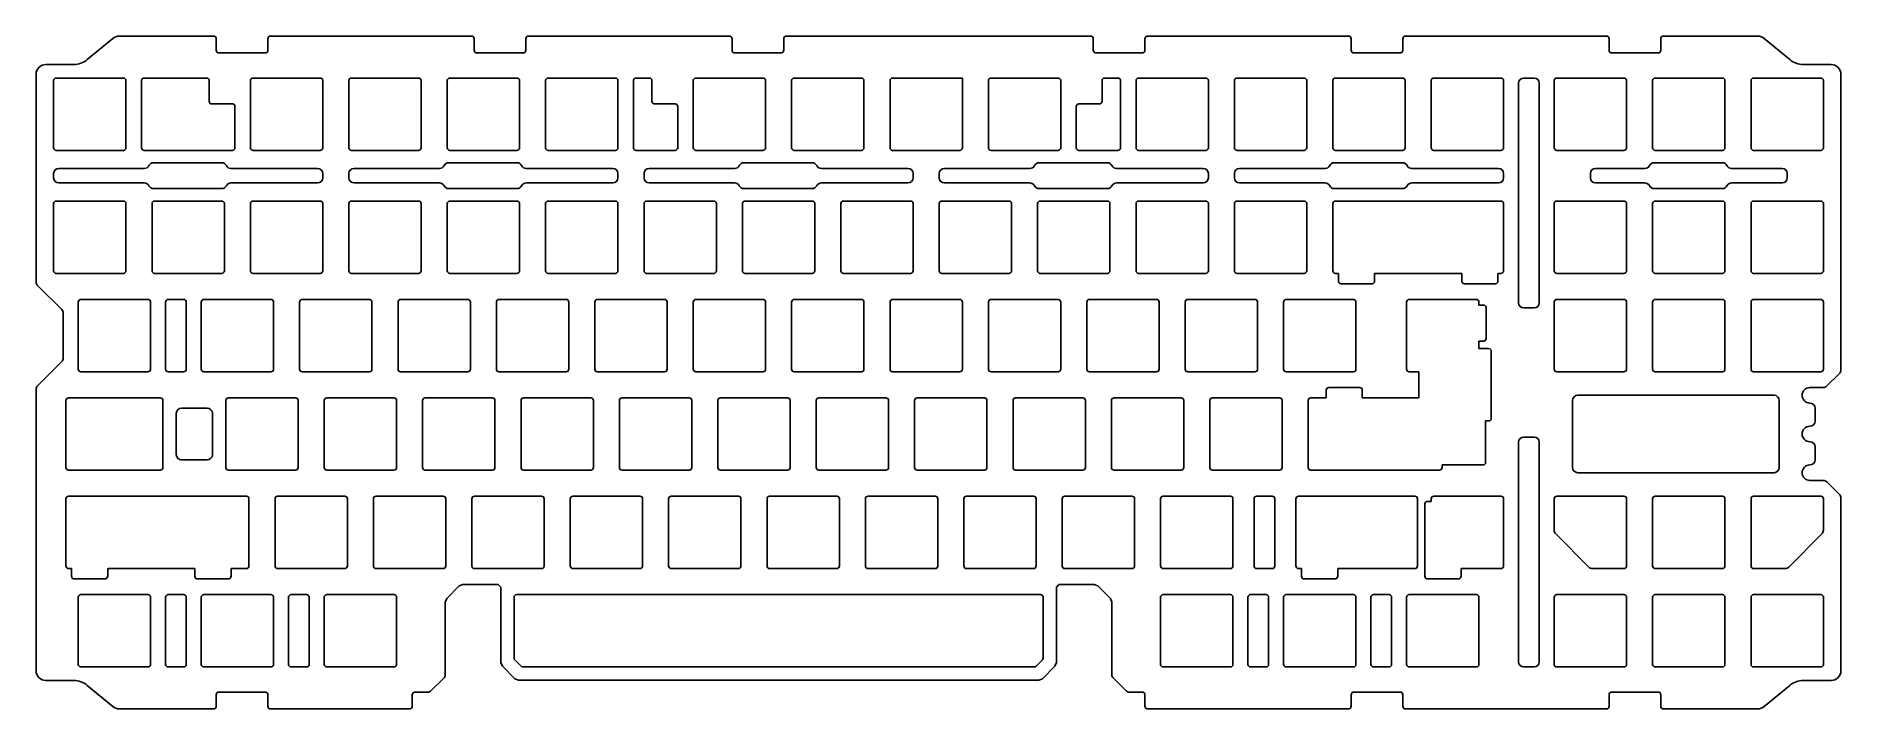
# Model space of a CAD drawing. Extents: x -1 to 349, y -125 to 6.
import ezdxf

# ---------------------------------------------------------------- set-up
doc = ezdxf.new("R2010")
doc.units = 0
doc.layers.get('0').update_dxf_attribs({"linetype": 'CONTINUOUS'})

msp = doc.modelspace()

# ---------------------------------------------------------------- linework, layer by layer
at = {"color": 0}
for p, q in [((13.975594, 5.160642), (9.035603, 1.051011)), ((33.50031, 5.6), (15.190718, 5.6)), ((34.00031, 2.851), (34.00031, 5.1)), ((44.00031, 5.1), (44.00031, 2.851)), ((83.432644, 5.6), (44.50031, 5.6)), ((83.932644, 2.851), (83.932644, 5.1)), ((93.932644, 5.1), (93.932644, 2.851)), ((133.364977, 5.6), (94.432644, 5.6)), ((133.864977, 2.851), (133.864977, 5.1)), ((143.864977, 5.1), (143.864977, 2.851)), ((203.29731, 5.6), (144.364977, 5.6)), ((203.79731, 2.851), (203.79731, 5.1)), ((213.79731, 5.1), (213.79731, 2.851)), ((253.229644, 5.6), (214.29731, 5.6)), ((253.729644, 2.851), (253.729644, 5.1)), ((263.729644, 5.1), (263.729644, 2.851)), ((303.161977, 5.6), (264.229644, 5.6)), ((303.661977, 2.851), (303.661977, 5.1)), ((313.661977, 5.1), (313.661977, 2.851)), ((332.471782, 5.6), (314.161977, 5.6)), ((338.626897, 1.051011), (333.686906, 5.160642)), ((6.413494, 0.102922), (1.025, 0.102922)), ((43.50031, 2.351), (34.50031, 2.351)), ((93.432644, 2.351), (84.432644, 2.351)), ((143.364977, 2.351), (134.364977, 2.351)), ((213.29731, 2.351), (204.29731, 2.351)), ((263.229644, 2.351), (254.229644, 2.351)), ((313.161977, 2.351), (304.161977, 2.351)), ((346.6375, 0.102922), (341.249006, 0.102922)), ((-0.875, -1.797078), (-0.875, -41.973286)), ((2.525, -16.025), (2.525, -3.025)), ((3.025, -2.525), (16.025, -2.525)), ((16.525, -3.025), (16.525, -16.025)), ((19.525, -16.025), (19.525, -3.025)), ((20.025, -2.525), (32.125, -2.525)), ((32.625, -7.025), (32.625, -3.025)), ((40.625, -16.025), (40.625, -3.025)), ((41.125, -2.525), (54.125, -2.525)), ((54.625, -3.025), (54.625, -16.025)), ((59.675, -16.025), (59.675, -3.025)), ((60.175, -2.525), (73.175, -2.525)), ((73.675, -3.025), (73.675, -16.025)), ((78.725, -16.025), (78.725, -3.025)), ((79.225, -2.525), (92.225, -2.525)), ((92.725, -3.025), (92.725, -16.025)), ((97.775, -16.025), (97.775, -3.025)), ((98.275, -2.525), (111.275, -2.525)), ((111.775, -3.025), (111.775, -16.025)), ((114.775, -16.025), (114.775, -3.025)), ((115.275, -2.525), (117.85, -2.525)), ((118.35, -7.025), (118.35, -3.025)), ((126.35, -16.025), (126.35, -3.025)), ((126.85, -2.525), (139.85, -2.525)), ((140.35, -3.025), (140.35, -16.025)), ((145.4, -16.025), (145.4, -3.025)), ((145.9, -2.525), (158.9, -2.525)), ((159.4, -3.025), (159.4, -16.025)), ((164.45, -16.025), (164.45, -3.025)), ((164.95, -2.525), (178.45, -2.525)), ((178.45, -2.525), (178.45, -16.025)), ((183.5, -16.025), (183.5, -3.025)), ((184, -2.525), (197, -2.525)), ((197.5, -3.025), (197.5, -16.025)), ((205.5, -3.025), (205.5, -7.025)), ((206, -2.525), (208.575, -2.525)), ((209.075, -3.025), (209.075, -16.025)), ((212.075, -16.025), (212.075, -3.025)), ((212.575, -2.525), (225.575, -2.525)), ((226.075, -3.025), (226.075, -16.025)), ((231.125, -16.025), (231.125, -3.025)), ((231.625, -2.525), (244.625, -2.525)), ((245.125, -3.025), (245.125, -16.025)), ((250.175, -16.025), (250.175, -3.025)), ((250.675, -2.525), (263.675, -2.525)), ((264.175, -3.025), (264.175, -16.025)), ((269.225, -16.025), (269.225, -3.025)), ((269.725, -2.525), (282.725, -2.525)), ((283.225, -3.025), (283.225, -16.025)), ((287.13125, -2.525), (289.13125, -2.525)), ((293.0375, -16.025), (293.0375, -3.025)), ((293.5375, -2.525), (306.5375, -2.525)), ((307.0375, -3.025), (307.0375, -16.025)), ((312.0875, -16.025), (312.0875, -3.025)), ((312.5875, -2.525), (325.5875, -2.525)), ((326.0875, -3.025), (326.0875, -16.025)), ((331.1375, -16.025), (331.1375, -3.025)), ((331.6375, -2.525), (344.6375, -2.525)), ((345.1375, -3.025), (345.1375, -16.025)), ((348.5375, -59.023286), (348.5375, -1.797078)), ((286.13125, -46.03125), (286.13125, -3.525)), ((290.13125, -3.525), (290.13125, -46.03125)), ((37.125, -7.525), (33.125, -7.525)), ((37.625, -8.025), (37.625, -16.025)), ((122.85, -7.525), (118.85, -7.525)), ((123.35, -8.025), (123.35, -16.025)), ((200.5, -16.025), (200.5, -8.025)), ((205, -7.525), (201, -7.525)), ((16.025, -16.525), (3.025, -16.525)), ((37.125, -16.525), (20.025, -16.525)), ((54.125, -16.525), (41.125, -16.525)), ((73.175, -16.525), (60.175, -16.525)), ((92.225, -16.525), (79.225, -16.525)), ((111.275, -16.525), (98.275, -16.525)), ((122.85, -16.525), (115.275, -16.525)), ((139.85, -16.525), (126.85, -16.525)), ((158.9, -16.525), (145.9, -16.525)), ((177.95, -16.525), (164.95, -16.525)), ((197, -16.525), (184, -16.525)), ((208.575, -16.525), (201, -16.525)), ((225.575, -16.525), (212.575, -16.525)), ((244.625, -16.525), (231.625, -16.525)), ((263.675, -16.525), (250.675, -16.525)), ((282.725, -16.525), (269.725, -16.525)), ((306.5375, -16.525), (293.5375, -16.525)), ((325.5875, -16.525), (312.5875, -16.525)), ((344.6375, -16.525), (331.6375, -16.525)), ((3.525, -20.025), (20.075, -20.025)), ((21.857894, -18.93125), (35.075, -18.93125)), ((36.857894, -20.025), (53.625, -20.025)), ((60.675, -20.025), (77.225, -20.025)), ((79.007894, -18.93125), (92.225, -18.93125)), ((94.007894, -20.025), (110.775, -20.025)), ((117.825, -20.025), (134.375, -20.025)), ((136.157894, -18.93125), (149.375, -18.93125)), ((151.157894, -20.025), (167.925, -20.025)), ((174.975, -20.025), (191.525, -20.025)), ((193.307894, -18.93125), (206.525, -18.93125)), ((208.307894, -20.025), (225.075, -20.025)), ((232.125, -20.025), (248.675, -20.025)), ((250.457894, -18.93125), (263.675, -18.93125)), ((265.457894, -20.025), (282.225, -20.025)), ((301.0375, -20.025), (310.5875, -20.025)), ((312.370394, -18.93125), (325.5875, -18.93125)), ((327.370394, -20.025), (337.1375, -20.025)), ((2.525, -21.8375), (2.525, -21.025)), ((20.075, -22.8375), (3.525, -22.8375)), ((35.075, -23.93125), (21.857894, -23.93125)), ((53.625, -22.8375), (36.857894, -22.8375)), ((54.625, -21.025), (54.625, -21.8375)), ((59.675, -21.8375), (59.675, -21.025)), ((77.225, -22.8375), (60.675, -22.8375)), ((92.225, -23.93125), (79.007894, -23.93125)), ((110.775, -22.8375), (94.007894, -22.8375)), ((111.775, -21.025), (111.775, -21.8375)), ((116.825, -21.8375), (116.825, -21.025)), ((134.375, -22.8375), (117.825, -22.8375)), ((149.375, -23.93125), (136.157894, -23.93125)), ((167.925, -22.8375), (151.157894, -22.8375)), ((168.925, -21.025), (168.925, -21.8375)), ((173.975, -21.8375), (173.975, -21.025)), ((191.525, -22.8375), (174.975, -22.8375)), ((206.525, -23.93125), (193.307894, -23.93125)), ((225.075, -22.8375), (208.307894, -22.8375)), ((226.075, -21.025), (226.075, -21.8375)), ((231.125, -21.8375), (231.125, -21.025)), ((248.675, -22.8375), (232.125, -22.8375)), ((263.675, -23.93125), (250.457894, -23.93125)), ((282.225, -22.8375), (265.457894, -22.8375)), ((283.225, -21.025), (283.225, -21.8375)), ((300.0375, -21.8375), (300.0375, -21.025)), ((310.5875, -22.8375), (301.0375, -22.8375)), ((325.5875, -23.93125), (312.370394, -23.93125)), ((337.1375, -22.8375), (327.370394, -22.8375)), ((338.1375, -21.025), (338.1375, -21.8375)), ((2.525, -39.8375), (2.525, -26.8375)), ((3.025, -26.3375), (16.025, -26.3375)), ((16.525, -26.8375), (16.525, -39.8375)), ((21.575, -39.8375), (21.575, -26.8375)), ((22.075, -26.3375), (35.075, -26.3375)), ((35.575, -26.8375), (35.575, -39.8375)), ((40.625, -39.8375), (40.625, -26.8375)), ((41.125, -26.3375), (54.125, -26.3375)), ((54.625, -26.8375), (54.625, -39.8375)), ((59.675, -39.8375), (59.675, -26.8375)), ((60.175, -26.3375), (73.175, -26.3375)), ((73.675, -26.8375), (73.675, -39.8375)), ((78.725, -39.8375), (78.725, -26.8375)), ((79.225, -26.3375), (92.225, -26.3375)), ((92.725, -26.8375), (92.725, -39.8375)), ((97.775, -39.8375), (97.775, -26.8375)), ((98.275, -26.3375), (111.275, -26.3375)), ((111.775, -26.8375), (111.775, -39.8375)), ((116.825, -39.8375), (116.825, -26.8375)), ((117.325, -26.3375), (130.325, -26.3375)), ((130.825, -26.8375), (130.825, -39.8375)), ((135.875, -39.8375), (135.875, -26.8375)), ((136.375, -26.3375), (149.375, -26.3375)), ((149.875, -26.8375), (149.875, -39.8375)), ((154.925, -39.8375), (154.925, -26.8375)), ((155.425, -26.3375), (168.425, -26.3375)), ((168.925, -26.8375), (168.925, -39.8375)), ((173.975, -39.8375), (173.975, -26.8375)), ((174.475, -26.3375), (187.475, -26.3375)), ((187.975, -26.8375), (187.975, -39.8375)), ((193.025, -39.8375), (193.025, -26.8375)), ((193.525, -26.3375), (206.525, -26.3375)), ((207.025, -26.8375), (207.025, -39.8375)), ((212.075, -39.8375), (212.075, -26.8375)), ((212.575, -26.3375), (225.575, -26.3375)), ((226.075, -26.8375), (226.075, -39.8375)), ((231.125, -39.8375), (231.125, -26.8375)), ((231.625, -26.3375), (244.625, -26.3375)), ((245.125, -26.8375), (245.125, -39.8375)), ((250.175, -39.8375), (250.175, -26.8375)), ((250.675, -26.3375), (282.725, -26.3375)), ((283.225, -26.8375), (283.225, -39.8375)), ((293.0375, -39.8375), (293.0375, -26.8375)), ((293.5375, -26.3375), (306.5375, -26.3375)), ((307.0375, -26.8375), (307.0375, -39.8375)), ((312.0875, -39.8375), (312.0875, -26.8375)), ((312.5875, -26.3375), (325.5875, -26.3375)), ((326.0875, -26.8375), (326.0875, -39.8375)), ((331.1375, -39.8375), (331.1375, -26.8375)), ((331.6375, -26.3375), (344.6375, -26.3375)), ((345.1375, -26.8375), (345.1375, -39.8375)), ((16.025, -40.3375), (3.025, -40.3375)), ((35.075, -40.3375), (22.075, -40.3375)), ((54.125, -40.3375), (41.125, -40.3375)), ((73.175, -40.3375), (60.175, -40.3375)), ((92.225, -40.3375), (79.225, -40.3375)), ((111.275, -40.3375), (98.275, -40.3375)), ((130.325, -40.3375), (117.325, -40.3375)), ((149.375, -40.3375), (136.375, -40.3375)), ((168.425, -40.3375), (155.425, -40.3375)), ((187.475, -40.3375), (174.475, -40.3375)), ((206.525, -40.3375), (193.525, -40.3375)), ((225.575, -40.3375), (212.575, -40.3375)), ((244.625, -40.3375), (231.625, -40.3375)), ((251.262, -40.3375), (250.675, -40.3375)), ((251.262, -41.8375), (251.262, -40.3375)), ((275.138, -40.3375), (258.262, -40.3375)), ((258.262, -40.3375), (258.262, -41.8375)), ((275.138, -41.8375), (275.138, -40.3375)), ((282.725, -40.3375), (282.138, -40.3375)), ((282.138, -40.3375), (282.138, -41.8375)), ((306.5375, -40.3375), (293.5375, -40.3375)), ((325.5875, -40.3375), (312.5875, -40.3375)), ((344.6375, -40.3375), (331.6375, -40.3375)), ((4.088357, -47.350857), (-0.582107, -42.680393)), ((7.7875, -45.3875), (20.7875, -45.3875)), ((24.69375, -45.3875), (27.69375, -45.3875)), ((31.6, -45.3875), (44.6, -45.3875)), ((50.65, -45.3875), (63.65, -45.3875)), ((69.7, -45.3875), (82.7, -45.3875)), ((88.75, -45.3875), (101.75, -45.3875)), ((107.8, -45.3875), (120.8, -45.3875)), ((126.85, -45.3875), (139.85, -45.3875)), ((145.9, -45.3875), (158.9, -45.3875)), ((164.95, -45.3875), (177.95, -45.3875)), ((184, -45.3875), (197, -45.3875)), ((203.05, -45.3875), (216.05, -45.3875)), ((222.1, -45.3875), (235.1, -45.3875)), ((241.15, -45.3875), (254.15, -45.3875)), ((257.762, -42.3375), (251.762, -42.3375)), ((264.9625, -45.3875), (277.9625, -45.3875)), ((281.638, -42.3375), (275.638, -42.3375)), ((293.5375, -45.3875), (306.5375, -45.3875)), ((312.5875, -45.3875), (325.5875, -45.3875)), ((331.6375, -45.3875), (344.6375, -45.3875)), ((4.38125, -48.057964), (4.38125, -56.717036)), ((7.2875, -58.8875), (7.2875, -45.8875)), ((21.2875, -45.8875), (21.2875, -58.8875)), ((24.19375, -58.8875), (24.19375, -45.8875)), ((28.19375, -45.8875), (28.19375, -58.8875)), ((31.1, -58.8875), (31.1, -45.8875)), ((45.1, -45.8875), (45.1, -58.8875)), ((50.15, -58.8875), (50.15, -45.8875)), ((64.15, -45.8875), (64.15, -58.8875)), ((69.2, -58.8875), (69.2, -45.8875)), ((83.2, -45.8875), (83.2, -58.8875)), ((88.25, -58.8875), (88.25, -45.8875)), ((102.25, -45.8875), (102.25, -58.8875)), ((107.3, -58.8875), (107.3, -45.8875)), ((121.3, -45.8875), (121.3, -58.8875)), ((126.35, -58.8875), (126.35, -45.8875)), ((140.35, -45.8875), (140.35, -58.8875)), ((145.4, -58.8875), (145.4, -45.8875)), ((159.4, -45.8875), (159.4, -58.8875)), ((164.45, -58.8875), (164.45, -45.8875)), ((178.45, -45.8875), (178.45, -58.8875)), ((183.5, -58.8875), (183.5, -45.8875)), ((197.5, -45.8875), (197.5, -58.8875)), ((202.55, -58.8875), (202.55, -45.8875)), ((216.55, -45.8875), (216.55, -58.8875)), ((221.6, -58.8875), (221.6, -45.8875)), ((235.6, -45.8875), (235.6, -58.8875)), ((240.65, -58.8875), (240.65, -45.8875)), ((254.65, -45.8875), (254.65, -58.8875)), ((264.4625, -58.8875), (264.4625, -45.8875)), ((278.4625, -45.8875), (278.4625, -46.4745)), ((278.4625, -46.4745), (279.34375, -46.4745)), ((279.84375, -46.9745), (279.84375, -52.9745)), ((287.13125, -47.03125), (289.13125, -47.03125)), ((293.0375, -58.8875), (293.0375, -45.8875)), ((307.0375, -45.8875), (307.0375, -58.8875)), ((312.0875, -58.8875), (312.0875, -45.8875)), ((326.0875, -45.8875), (326.0875, -58.8875)), ((331.1375, -58.8875), (331.1375, -45.8875)), ((345.1375, -45.8875), (345.1375, -58.8875)), ((279.34375, -53.4745), (278.4625, -53.4745)), ((278.4625, -53.4745), (278.4625, -54.9125)), ((278.4625, -54.9125), (280.34375, -54.9125)), ((280.84375, -55.4125), (280.84375, -68.4125)), ((-0.582107, -62.094607), (4.088357, -57.424143)), ((20.7875, -59.3875), (7.7875, -59.3875)), ((27.69375, -59.3875), (24.69375, -59.3875)), ((44.6, -59.3875), (31.6, -59.3875)), ((63.65, -59.3875), (50.65, -59.3875)), ((82.7, -59.3875), (69.7, -59.3875)), ((101.75, -59.3875), (88.75, -59.3875)), ((120.8, -59.3875), (107.8, -59.3875)), ((139.85, -59.3875), (126.85, -59.3875)), ((158.9, -59.3875), (145.9, -59.3875)), ((177.95, -59.3875), (164.95, -59.3875)), ((197, -59.3875), (184, -59.3875)), ((216.05, -59.3875), (203.05, -59.3875)), ((235.1, -59.3875), (222.1, -59.3875)), ((254.15, -59.3875), (241.15, -59.3875)), ((266.84375, -59.3875), (264.9625, -59.3875)), ((266.84375, -64.4375), (266.84375, -59.3875)), ((306.5375, -59.3875), (293.5375, -59.3875)), ((325.5875, -59.3875), (312.5875, -59.3875)), ((344.6375, -59.3875), (331.6375, -59.3875)), ((-0.875, -62.801714), (-0.875, -117.265422)), ((249.38075, -62.4375), (255.38075, -62.4375)), ((342.5375, -62.4375), (345.123286, -62.4375)), ((348.244607, -59.730393), (345.830393, -62.144607)), ((4.90625, -77.9375), (4.90625, -64.9375)), ((5.40625, -64.4375), (23.16875, -64.4375)), ((23.66875, -64.9375), (23.66875, -77.9375)), ((35.8625, -77.9375), (35.8625, -64.9375)), ((36.3625, -64.4375), (49.3625, -64.4375)), ((49.8625, -64.9375), (49.8625, -77.9375)), ((54.9125, -77.9375), (54.9125, -64.9375)), ((55.4125, -64.4375), (68.4125, -64.4375)), ((68.9125, -64.9375), (68.9125, -77.9375)), ((73.9625, -77.9375), (73.9625, -64.9375)), ((74.4625, -64.4375), (87.4625, -64.4375)), ((87.9625, -64.9375), (87.9625, -77.9375)), ((93.0125, -77.9375), (93.0125, -64.9375)), ((93.5125, -64.4375), (106.5125, -64.4375)), ((107.0125, -64.9375), (107.0125, -77.9375)), ((112.0625, -77.9375), (112.0625, -64.9375)), ((112.5625, -64.4375), (125.5625, -64.4375)), ((126.0625, -64.9375), (126.0625, -77.9375)), ((131.1125, -77.9375), (131.1125, -64.9375)), ((131.6125, -64.4375), (144.6125, -64.4375)), ((145.1125, -64.9375), (145.1125, -77.9375)), ((150.1625, -77.9375), (150.1625, -64.9375)), ((150.6625, -64.4375), (163.6625, -64.4375)), ((164.1625, -64.9375), (164.1625, -77.9375)), ((169.2125, -77.9375), (169.2125, -64.9375)), ((169.7125, -64.4375), (182.7125, -64.4375)), ((183.2125, -64.9375), (183.2125, -77.9375)), ((188.2625, -77.9375), (188.2625, -64.9375)), ((188.7625, -64.4375), (201.7625, -64.4375)), ((202.2625, -64.9375), (202.2625, -77.9375)), ((207.3125, -77.9375), (207.3125, -64.9375)), ((207.8125, -64.4375), (220.8125, -64.4375)), ((221.3125, -64.9375), (221.3125, -77.9375)), ((226.3625, -77.9375), (226.3625, -64.9375)), ((226.8625, -64.4375), (239.8625, -64.4375)), ((240.3625, -64.9375), (240.3625, -77.9375)), ((245.4125, -77.9375), (245.4125, -64.9375)), ((245.9125, -64.4375), (248.88075, -64.4375)), ((248.88075, -64.4375), (248.88075, -62.9375)), ((255.88075, -62.9375), (255.88075, -64.4375)), ((255.88075, -64.4375), (266.84375, -64.4375)), ((296.5875, -77.9375), (296.5875, -64.9375)), ((297.5875, -63.9375), (335.5875, -63.9375)), ((336.5875, -64.9375), (336.5875, -77.9375)), ((26.265625, -75.4375), (26.265625, -67.4375)), ((27.265625, -66.4375), (32.265625, -66.4375)), ((33.265625, -67.4375), (33.265625, -75.4375)), ((280.34375, -68.9125), (279.75675, -68.9125)), ((279.75675, -68.9125), (279.75675, -76.9375)), ((343.5375, -68.9375), (343.5375, -66.4375)), ((286.13125, -115.5375), (286.13125, -73.03125)), ((289.13125, -72.03125), (287.13125, -72.03125)), ((290.13125, -73.03125), (290.13125, -115.5375)), ((32.265625, -76.4375), (27.265625, -76.4375)), ((343.5375, -76.4375), (343.5375, -73.9375)), ((23.16875, -78.4375), (5.40625, -78.4375)), ((49.3625, -78.4375), (36.3625, -78.4375)), ((68.4125, -78.4375), (55.4125, -78.4375)), ((87.4625, -78.4375), (74.4625, -78.4375)), ((106.5125, -78.4375), (93.5125, -78.4375)), ((125.5625, -78.4375), (112.5625, -78.4375)), ((144.6125, -78.4375), (131.6125, -78.4375)), ((163.6625, -78.4375), (150.6625, -78.4375)), ((182.7125, -78.4375), (169.7125, -78.4375)), ((201.7625, -78.4375), (188.7625, -78.4375)), ((220.8125, -78.4375), (207.8125, -78.4375)), ((239.8625, -78.4375), (226.8625, -78.4375)), ((270.81875, -78.4375), (245.9125, -78.4375)), ((279.25675, -77.4375), (271.31875, -77.4375)), ((271.31875, -77.4375), (271.31875, -77.9375)), ((335.5875, -78.9375), (297.5875, -78.9375)), ((5.40625, -83.4875), (39.8375, -83.4875)), ((45.8875, -83.4875), (58.8875, -83.4875)), ((64.9375, -83.4875), (77.9375, -83.4875)), ((83.9875, -83.4875), (96.9875, -83.4875)), ((103.0375, -83.4875), (116.0375, -83.4875)), ((122.0875, -83.4875), (135.0875, -83.4875)), ((141.1375, -83.4875), (154.1375, -83.4875)), ((160.1875, -83.4875), (173.1875, -83.4875)), ((179.2375, -83.4875), (192.2375, -83.4875)), ((198.2875, -83.4875), (211.2875, -83.4875)), ((217.3375, -83.4875), (230.3375, -83.4875)), ((235.434375, -83.4875), (238.434375, -83.4875)), ((243.53125, -83.4875), (266.05625, -83.4875)), ((269.725, -83.4875), (282.725, -83.4875)), ((293.5375, -83.4875), (306.5375, -83.4875)), ((312.5875, -83.4875), (325.5875, -83.4875)), ((331.6375, -83.4875), (344.6375, -83.4875)), ((345.123286, -80.4375), (342.5375, -80.4375)), ((345.830393, -80.730393), (348.244607, -83.144607)), ((348.5375, -117.265422), (348.5375, -83.851714)), ((4.90625, -96.9875), (4.90625, -83.9875)), ((40.3375, -83.9875), (40.3375, -96.9875)), ((45.3875, -96.9875), (45.3875, -83.9875)), ((59.3875, -83.9875), (59.3875, -96.9875)), ((64.4375, -96.9875), (64.4375, -83.9875)), ((78.4375, -83.9875), (78.4375, -96.9875)), ((83.4875, -96.9875), (83.4875, -83.9875)), ((97.4875, -83.9875), (97.4875, -96.9875)), ((102.5375, -96.9875), (102.5375, -83.9875)), ((116.5375, -83.9875), (116.5375, -96.9875)), ((121.5875, -96.9875), (121.5875, -83.9875)), ((135.5875, -83.9875), (135.5875, -96.9875)), ((140.6375, -96.9875), (140.6375, -83.9875)), ((154.6375, -83.9875), (154.6375, -96.9875)), ((159.6875, -96.9875), (159.6875, -83.9875)), ((173.6875, -83.9875), (173.6875, -96.9875)), ((178.7375, -96.9875), (178.7375, -83.9875)), ((192.7375, -83.9875), (192.7375, -96.9875)), ((197.7875, -96.9875), (197.7875, -83.9875)), ((211.7875, -83.9875), (211.7875, -96.9875)), ((216.8375, -96.9875), (216.8375, -83.9875)), ((230.8375, -83.9875), (230.8375, -96.9875)), ((234.934375, -96.9875), (234.934375, -83.9875)), ((238.934375, -83.9875), (238.934375, -96.9875)), ((243.03125, -96.9875), (243.03125, -83.9875)), ((266.55625, -83.9875), (266.55625, -96.9875)), ((267.99425, -98.9875), (267.99425, -84.9875)), ((268.49425, -84.4875), (269.225, -84.4875)), ((269.225, -84.4875), (269.225, -83.9875)), ((283.225, -83.9875), (283.225, -96.9875)), ((293.0375, -90.073286), (293.0375, -83.9875)), ((307.0375, -83.9875), (307.0375, -96.9875)), ((312.0875, -96.9875), (312.0875, -83.9875)), ((326.0875, -83.9875), (326.0875, -96.9875)), ((331.1375, -96.9875), (331.1375, -83.9875)), ((345.1375, -83.9875), (345.1375, -90.073286)), ((299.744607, -97.194607), (293.330393, -90.780393)), ((344.844607, -90.780393), (338.430393, -97.194607)), ((5.99325, -97.4875), (5.40625, -97.4875)), ((5.99325, -98.9875), (5.99325, -97.4875)), ((29.86925, -97.4875), (12.99325, -97.4875)), ((12.99325, -97.4875), (12.99325, -98.9875)), ((29.86925, -98.9875), (29.86925, -97.4875)), ((39.8375, -97.4875), (36.86925, -97.4875)), ((36.86925, -97.4875), (36.86925, -98.9875)), ((58.8875, -97.4875), (45.8875, -97.4875)), ((77.9375, -97.4875), (64.9375, -97.4875)), ((96.9875, -97.4875), (83.9875, -97.4875)), ((116.0375, -97.4875), (103.0375, -97.4875)), ((135.0875, -97.4875), (122.0875, -97.4875)), ((154.1375, -97.4875), (141.1375, -97.4875)), ((173.1875, -97.4875), (160.1875, -97.4875)), ((192.2375, -97.4875), (179.2375, -97.4875)), ((211.2875, -97.4875), (198.2875, -97.4875)), ((230.3375, -97.4875), (217.3375, -97.4875)), ((238.434375, -97.4875), (235.434375, -97.4875)), ((244.11825, -97.4875), (243.53125, -97.4875)), ((244.11825, -98.9875), (244.11825, -97.4875)), ((266.05625, -97.4875), (251.11825, -97.4875)), ((251.11825, -97.4875), (251.11825, -98.9875)), ((282.725, -97.4875), (274.99425, -97.4875)), ((274.99425, -97.4875), (274.99425, -98.9875)), ((306.5375, -97.4875), (300.451714, -97.4875)), ((325.5875, -97.4875), (312.5875, -97.4875)), ((337.723286, -97.4875), (331.6375, -97.4875)), ((12.49325, -99.4875), (6.49325, -99.4875)), ((36.36925, -99.4875), (30.36925, -99.4875)), ((81.057107, -100.864092), (78.642893, -103.279133)), ((81.764214, -100.571098), (88.6, -100.571098)), ((89.1, -101.071269), (89.1, -115.687064)), ((196.65, -101.071269), (196.65, -115.687064)), ((197.15, -100.571098), (203.985786, -100.571098)), ((207.107107, -103.279133), (204.692893, -100.864092)), ((250.61825, -99.4875), (244.61825, -99.4875)), ((274.49425, -99.4875), (268.49425, -99.4875)), ((7.2875, -116.0375), (7.2875, -103.0375)), ((7.7875, -102.5375), (20.7875, -102.5375)), ((21.2875, -103.0375), (21.2875, -116.0375)), ((24.19375, -116.0375), (24.19375, -103.0375)), ((24.69375, -102.5375), (27.69375, -102.5375)), ((28.19375, -103.0375), (28.19375, -116.0375)), ((31.1, -116.0375), (31.1, -103.0375)), ((31.6, -102.5375), (44.6, -102.5375)), ((45.1, -103.0375), (45.1, -116.0375)), ((48.00625, -116.0375), (48.00625, -103.0375)), ((48.50625, -102.5375), (51.50625, -102.5375)), ((52.00625, -103.0375), (52.00625, -116.0375)), ((54.9125, -116.0375), (54.9125, -103.0375)), ((55.4125, -102.5375), (68.4125, -102.5375)), ((68.9125, -103.0375), (68.9125, -116.0375)), ((78.35, -117.999286), (78.35, -103.986482)), ((92.1649, -102.5375), (193.5851, -102.5375)), ((207.4, -103.986482), (207.4, -117.999286)), ((216.8375, -116.0375), (216.8375, -103.0375)), ((217.3375, -102.5375), (230.3375, -102.5375)), ((230.8375, -103.0375), (230.8375, -116.0375)), ((233.74375, -116.0375), (233.74375, -103.0375)), ((234.24375, -102.5375), (237.24375, -102.5375)), ((237.74375, -103.0375), (237.74375, -116.0375)), ((240.65, -116.0375), (240.65, -103.0375)), ((241.15, -102.5375), (254.15, -102.5375)), ((254.65, -103.0375), (254.65, -116.0375)), ((257.55625, -116.0375), (257.55625, -103.0375)), ((258.05625, -102.5375), (261.05625, -102.5375)), ((261.55625, -103.0375), (261.55625, -116.0375)), ((264.4625, -116.0375), (264.4625, -103.0375)), ((264.9625, -102.5375), (277.9625, -102.5375)), ((278.4625, -103.0375), (278.4625, -116.0375)), ((293.0375, -116.0375), (293.0375, -103.0375)), ((293.5375, -102.5375), (306.5375, -102.5375)), ((307.0375, -103.0375), (307.0375, -116.0375)), ((312.0875, -116.0375), (312.0875, -103.0375)), ((312.5875, -102.5375), (325.5875, -102.5375)), ((326.0875, -103.0375), (326.0875, -116.0375)), ((331.1375, -116.0375), (331.1375, -103.0375)), ((331.6375, -102.5375), (344.6375, -102.5375)), ((345.1375, -103.0375), (345.1375, -116.0375)), ((20.7875, -116.5375), (7.7875, -116.5375)), ((27.69375, -116.5375), (24.69375, -116.5375)), ((44.6, -116.5375), (31.6, -116.5375)), ((51.50625, -116.5375), (48.50625, -116.5375)), ((68.4125, -116.5375), (55.4125, -116.5375)), ((78.057107, -118.706393), (75.642893, -121.120607)), ((91.807107, -118.809455), (89.392893, -116.394413)), ((93.369725, -116.5375), (192.380217, -116.5375)), ((196.357107, -116.394413), (193.942893, -118.809455)), ((210.107107, -121.120607), (207.692893, -118.706393)), ((230.3375, -116.5375), (217.3375, -116.5375)), ((237.24375, -116.5375), (234.24375, -116.5375)), ((254.15, -116.5375), (241.15, -116.5375)), ((261.05625, -116.5375), (258.05625, -116.5375)), ((277.9625, -116.5375), (264.9625, -116.5375)), ((289.13125, -116.5375), (287.13125, -116.5375)), ((306.5375, -116.5375), (293.5375, -116.5375)), ((325.5875, -116.5375), (312.5875, -116.5375)), ((344.6375, -116.5375), (331.6375, -116.5375)), ((1.025, -119.165422), (6.413494, -119.165422)), ((9.035603, -120.113511), (13.975594, -124.223142)), ((34.00031, -124.1625), (34.00031, -121.9135)), ((34.50031, -121.4135), (43.50031, -121.4135)), ((44.00031, -121.9135), (44.00031, -124.1625)), ((71.95269, -124.1625), (71.95269, -121.9135)), ((72.45269, -121.4135), (74.935786, -121.4135)), ((92.514214, -119.102448), (193.235786, -119.102448)), ((210.814214, -121.4135), (213.29731, -121.4135)), ((213.79731, -121.9135), (213.79731, -124.1625)), ((253.729644, -124.1625), (253.729644, -121.9135)), ((254.229644, -121.4135), (263.229644, -121.4135)), ((263.729644, -121.9135), (263.729644, -124.1625)), ((303.661977, -124.1625), (303.661977, -121.9135)), ((304.161977, -121.4135), (313.161977, -121.4135)), ((313.661977, -121.9135), (313.661977, -124.1625)), ((338.626897, -120.113511), (333.686906, -124.223142)), ((341.249006, -119.165422), (346.6375, -119.165422)), ((15.190718, -124.6625), (33.50031, -124.6625)), ((44.50031, -124.6625), (71.45269, -124.6625)), ((214.29731, -124.6625), (253.229644, -124.6625)), ((264.229644, -124.6625), (303.161977, -124.6625)), ((314.161977, -124.6625), (332.471782, -124.6625))]:
    msp.add_line(p, q, dxfattribs=at)
at = {"linetype": 'BYBLOCK'}
for p, q in [((91.6649, -114.832147), (91.6649, -103.0375)), ((194.0851, -114.832204), (194.0851, -103.0375)), ((93.016095, -116.390976), (91.811269, -115.185623)), ((192.733831, -116.390993), (193.938714, -115.185697))]:
    msp.add_line(p, q, dxfattribs=at)
at = {"color": 0}
for points in [[(81.764214, -100.571098), (81.057107, -100.864092)], [(89.1, -101.071269), (88.6, -100.571098)], [(197.15, -100.571098), (196.65, -101.071269)], [(204.692893, -100.864092), (203.985786, -100.571098)], [(78.642893, -103.279133), (78.35, -103.986482)], [(207.4, -103.986482), (207.107107, -103.279133)], [(89.392893, -116.394413), (89.1, -115.687064)], [(196.65, -115.687064), (196.357107, -116.394413)], [(92.514214, -119.102448), (91.807107, -118.809455)], [(193.942893, -118.809455), (193.235786, -119.102448)]]:
    msp.add_lwpolyline(points, dxfattribs=at)
for centre, radius, start, end in [((15.190718, 3.7), 1.9, 90, 129.75743), ((33.50031, 5.1), 0.5, 0, 90), ((44.50031, 5.1), 0.5, 90, 180), ((83.432644, 5.1), 0.5, 0, 90), ((94.432644, 5.1), 0.5, 90, 180), ((133.364977, 5.1), 0.5, 0, 90), ((144.364977, 5.1), 0.5, 90, 180), ((203.29731, 5.1), 0.5, 0, 90), ((214.29731, 5.1), 0.5, 90, 180), ((253.229644, 5.1), 0.5, 0, 90), ((264.229644, 5.1), 0.5, 90, 180), ((303.161977, 5.1), 0.5, 0, 90), ((314.161977, 5.1), 0.5, 90, 180), ((332.471782, 3.7), 1.9, 50.24257, 90), ((1.025, -1.797078), 1.9, 90, 180), ((6.413494, 4.202922), 4.1, 270, 309.75743), ((34.50031, 2.851), 0.5, 180, 270), ((43.50031, 2.851), 0.5, 270, 0), ((84.432644, 2.851), 0.5, 180, 270), ((93.432644, 2.851), 0.5, 270, 0), ((134.364977, 2.851), 0.5, 180, 270), ((143.364977, 2.851), 0.5, 270, 0), ((204.29731, 2.851), 0.5, 180, 270), ((213.29731, 2.851), 0.5, 270, 0), ((254.229644, 2.851), 0.5, 180, 270), ((263.229644, 2.851), 0.5, 270, 0), ((304.161977, 2.851), 0.5, 180, 270), ((313.161977, 2.851), 0.5, 270, 0), ((341.249006, 4.202922), 4.1, 230.24257, 270), ((346.6375, -1.797078), 1.9, 0, 90), ((3.025, -3.025), 0.5, 90, 180), ((16.025, -3.025), 0.5, 0, 90), ((20.025, -3.025), 0.5, 90, 180), ((32.125, -3.025), 0.5, 0, 90), ((41.125, -3.025), 0.5, 90, 180), ((54.125, -3.025), 0.5, 0, 90), ((60.175, -3.025), 0.5, 90, 180), ((73.175, -3.025), 0.5, 0, 90), ((79.225, -3.025), 0.5, 90, 180), ((92.225, -3.025), 0.5, 0, 90), ((98.275, -3.025), 0.5, 90, 180), ((111.275, -3.025), 0.5, 0, 90), ((115.275, -3.025), 0.5, 90, 180), ((117.85, -3.025), 0.5, 0, 90), ((126.85, -3.025), 0.5, 90, 180), ((139.85, -3.025), 0.5, 0, 90), ((145.9, -3.025), 0.5, 90, 180), ((158.9, -3.025), 0.5, 0, 90), ((164.95, -3.025), 0.5, 90, 180), ((184, -3.025), 0.5, 90, 180), ((197, -3.025), 0.5, 0, 90), ((206, -3.025), 0.5, 90, 180), ((208.575, -3.025), 0.5, 0, 90), ((212.575, -3.025), 0.5, 90, 180), ((225.575, -3.025), 0.5, 0, 90), ((231.625, -3.025), 0.5, 90, 180), ((244.625, -3.025), 0.5, 0, 90), ((250.675, -3.025), 0.5, 90, 180), ((263.675, -3.025), 0.5, 0, 90), ((269.725, -3.025), 0.5, 90, 180), ((282.725, -3.025), 0.5, 0, 90), ((287.13125, -3.525), 1, 90, 180), ((289.13125, -3.525), 1, 0, 90), ((293.5375, -3.025), 0.5, 90, 180), ((306.5375, -3.025), 0.5, 0, 90), ((312.5875, -3.025), 0.5, 90, 180), ((325.5875, -3.025), 0.5, 0, 90), ((331.6375, -3.025), 0.5, 90, 180), ((344.6375, -3.025), 0.5, 0, 90), ((33.125, -7.025), 0.5, 180, 270), ((37.125, -8.025), 0.5, 0, 90), ((118.85, -7.025), 0.5, 180, 270), ((122.85, -8.025), 0.5, 0, 90), ((201, -8.025), 0.5, 90, 180), ((205, -7.025), 0.5, 270, 0), ((3.025, -16.025), 0.5, 180, 270), ((16.025, -16.025), 0.5, 270, 0), ((20.025, -16.025), 0.5, 180, 270), ((37.125, -16.025), 0.5, 270, 0), ((41.125, -16.025), 0.5, 180, 270), ((54.125, -16.025), 0.5, 270, 0), ((60.175, -16.025), 0.5, 180, 270), ((73.175, -16.025), 0.5, 270, 0), ((79.225, -16.025), 0.5, 180, 270), ((92.225, -16.025), 0.5, 270, 0), ((98.275, -16.025), 0.5, 180, 270), ((111.275, -16.025), 0.5, 270, 0), ((115.275, -16.025), 0.5, 180, 270), ((122.85, -16.025), 0.5, 270, 0), ((126.85, -16.025), 0.5, 180, 270), ((139.85, -16.025), 0.5, 270, 0), ((145.9, -16.025), 0.5, 180, 270), ((158.9, -16.025), 0.5, 270, 0), ((164.95, -16.025), 0.5, 180, 270), ((177.95, -16.025), 0.5, 270, 0), ((184, -16.025), 0.5, 180, 270), ((197, -16.025), 0.5, 270, 0), ((201, -16.025), 0.5, 180, 270), ((208.575, -16.025), 0.5, 270, 0), ((212.575, -16.025), 0.5, 180, 270), ((225.575, -16.025), 0.5, 270, 0), ((231.625, -16.025), 0.5, 180, 270), ((244.625, -16.025), 0.5, 270, 0), ((250.675, -16.025), 0.5, 180, 270), ((263.675, -16.025), 0.5, 270, 0), ((269.725, -16.025), 0.5, 180, 270), ((282.725, -16.025), 0.5, 270, 0), ((293.5375, -16.025), 0.5, 180, 270), ((306.5375, -16.025), 0.5, 270, 0), ((312.5875, -16.025), 0.5, 180, 270), ((325.5875, -16.025), 0.5, 270, 0), ((331.6375, -16.025), 0.5, 180, 270), ((344.6375, -16.025), 0.5, 270, 0), ((3.525, -21.025), 1, 90, 180), ((20.075, -19.025), 1, 270, 333.055642), ((21.857894, -19.93125), 1, 90, 153.055642), ((35.075, -19.93125), 1, 26.944358, 90), ((36.857894, -19.025), 1, 206.944358, 270), ((53.625, -21.025), 1, 0, 90), ((60.675, -21.025), 1, 90, 180), ((77.225, -19.025), 1, 270, 333.055642), ((79.007894, -19.93125), 1, 90, 153.055642), ((92.225, -19.93125), 1, 26.944358, 90), ((94.007894, -19.025), 1, 206.944358, 270), ((110.775, -21.025), 1, 0, 90), ((117.825, -21.025), 1, 90, 180), ((134.375, -19.025), 1, 270, 333.055642), ((136.157894, -19.93125), 1, 90, 153.055642), ((149.375, -19.93125), 1, 26.944358, 90), ((151.157894, -19.025), 1, 206.944358, 270), ((167.925, -21.025), 1, 0, 90), ((174.975, -21.025), 1, 90, 180), ((191.525, -19.025), 1, 270, 333.055642), ((193.307894, -19.93125), 1, 90, 153.055642), ((206.525, -19.93125), 1, 26.944358, 90), ((208.307894, -19.025), 1, 206.944358, 270), ((225.075, -21.025), 1, 0, 90), ((232.125, -21.025), 1, 90, 180), ((248.675, -19.025), 1, 270, 333.055642), ((250.457894, -19.93125), 1, 90, 153.055642), ((263.675, -19.93125), 1, 26.944358, 90), ((265.457894, -19.025), 1, 206.944358, 270), ((282.225, -21.025), 1, 0, 90), ((301.0375, -21.025), 1, 90, 180), ((310.5875, -19.025), 1, 270, 333.055642), ((312.370394, -19.93125), 1, 90, 153.055642), ((325.5875, -19.93125), 1, 26.944358, 90), ((327.370394, -19.025), 1, 206.944358, 270), ((337.1375, -21.025), 1, 0, 90), ((3.525, -21.8375), 1, 180, 270), ((20.075, -23.8375), 1, 26.944358, 90), ((21.857894, -22.93125), 1, 206.944358, 270), ((35.075, -22.93125), 1, 270, 333.055642), ((36.857894, -23.8375), 1, 90, 153.055642), ((53.625, -21.8375), 1, 270, 0), ((60.675, -21.8375), 1, 180, 270), ((77.225, -23.8375), 1, 26.944358, 90), ((79.007894, -22.93125), 1, 206.944358, 270), ((92.225, -22.93125), 1, 270, 333.055642), ((94.007894, -23.8375), 1, 90, 153.055642), ((110.775, -21.8375), 1, 270, 0), ((117.825, -21.8375), 1, 180, 270), ((134.375, -23.8375), 1, 26.944358, 90), ((136.157894, -22.93125), 1, 206.944358, 270), ((149.375, -22.93125), 1, 270, 333.055642), ((151.157894, -23.8375), 1, 90, 153.055642), ((167.925, -21.8375), 1, 270, 0), ((174.975, -21.8375), 1, 180, 270), ((191.525, -23.8375), 1, 26.944358, 90), ((193.307894, -22.93125), 1, 206.944358, 270), ((206.525, -22.93125), 1, 270, 333.055642), ((208.307894, -23.8375), 1, 90, 153.055642), ((225.075, -21.8375), 1, 270, 0), ((232.125, -21.8375), 1, 180, 270), ((248.675, -23.8375), 1, 26.944358, 90), ((250.457894, -22.93125), 1, 206.944358, 270), ((263.675, -22.93125), 1, 270, 333.055642), ((265.457894, -23.8375), 1, 90, 153.055642), ((282.225, -21.8375), 1, 270, 0), ((301.0375, -21.8375), 1, 180, 270), ((310.5875, -23.8375), 1, 26.944358, 90), ((312.370394, -22.93125), 1, 206.944358, 270), ((325.5875, -22.93125), 1, 270, 333.055642), ((327.370394, -23.8375), 1, 90, 153.055642), ((337.1375, -21.8375), 1, 270, 0), ((3.025, -26.8375), 0.5, 90, 180), ((16.025, -26.8375), 0.5, 0, 90), ((22.075, -26.8375), 0.5, 90, 180), ((35.075, -26.8375), 0.5, 0, 90), ((41.125, -26.8375), 0.5, 90, 180), ((54.125, -26.8375), 0.5, 0, 90), ((60.175, -26.8375), 0.5, 90, 180), ((73.175, -26.8375), 0.5, 0, 90), ((79.225, -26.8375), 0.5, 90, 180), ((92.225, -26.8375), 0.5, 0, 90), ((98.275, -26.8375), 0.5, 90, 180), ((111.275, -26.8375), 0.5, 0, 90), ((117.325, -26.8375), 0.5, 90, 180), ((130.325, -26.8375), 0.5, 0, 90), ((136.375, -26.8375), 0.5, 90, 180), ((149.375, -26.8375), 0.5, 0, 90), ((155.425, -26.8375), 0.5, 90, 180), ((168.425, -26.8375), 0.5, 0, 90), ((174.475, -26.8375), 0.5, 90, 180), ((187.475, -26.8375), 0.5, 0, 90), ((193.525, -26.8375), 0.5, 90, 180), ((206.525, -26.8375), 0.5, 0, 90), ((212.575, -26.8375), 0.5, 90, 180), ((225.575, -26.8375), 0.5, 0, 90), ((231.625, -26.8375), 0.5, 90, 180), ((244.625, -26.8375), 0.5, 0, 90), ((250.675, -26.8375), 0.5, 90, 180), ((282.725, -26.8375), 0.5, 0, 90), ((293.5375, -26.8375), 0.5, 90, 180), ((306.5375, -26.8375), 0.5, 0, 90), ((312.5875, -26.8375), 0.5, 90, 180), ((325.5875, -26.8375), 0.5, 0, 90), ((331.6375, -26.8375), 0.5, 90, 180), ((344.6375, -26.8375), 0.5, 0, 90), ((3.025, -39.8375), 0.5, 180, 270), ((16.025, -39.8375), 0.5, 270, 0), ((22.075, -39.8375), 0.5, 180, 270), ((35.075, -39.8375), 0.5, 270, 0), ((41.125, -39.8375), 0.5, 180, 270), ((54.125, -39.8375), 0.5, 270, 0), ((60.175, -39.8375), 0.5, 180, 270), ((73.175, -39.8375), 0.5, 270, 0), ((79.225, -39.8375), 0.5, 180, 270), ((92.225, -39.8375), 0.5, 270, 0), ((98.275, -39.8375), 0.5, 180, 270), ((111.275, -39.8375), 0.5, 270, 0), ((117.325, -39.8375), 0.5, 180, 270), ((130.325, -39.8375), 0.5, 270, 0), ((136.375, -39.8375), 0.5, 180, 270), ((149.375, -39.8375), 0.5, 270, 0), ((155.425, -39.8375), 0.5, 180, 270), ((168.425, -39.8375), 0.5, 270, 0), ((174.475, -39.8375), 0.5, 180, 270), ((187.475, -39.8375), 0.5, 270, 0), ((193.525, -39.8375), 0.5, 180, 270), ((206.525, -39.8375), 0.5, 270, 0), ((212.575, -39.8375), 0.5, 180, 270), ((225.575, -39.8375), 0.5, 270, 0), ((231.625, -39.8375), 0.5, 180, 270), ((244.625, -39.8375), 0.5, 270, 0), ((250.675, -39.8375), 0.5, 180, 270), ((251.762, -41.8375), 0.5, 180, 270), ((257.762, -41.8375), 0.5, 270, 0), ((275.638, -41.8375), 0.5, 180, 270), ((281.638, -41.8375), 0.5, 270, 0), ((282.725, -39.8375), 0.5, 270, 0), ((293.5375, -39.8375), 0.5, 180, 270), ((306.5375, -39.8375), 0.5, 270, 0), ((312.5875, -39.8375), 0.5, 180, 270), ((325.5875, -39.8375), 0.5, 270, 0), ((331.6375, -39.8375), 0.5, 180, 270), ((344.6375, -39.8375), 0.5, 270, 0), ((0.125, -41.973286), 1, 180, 225), ((7.7875, -45.8875), 0.5, 90, 180), ((20.7875, -45.8875), 0.5, 0, 90), ((24.69375, -45.8875), 0.5, 90, 180), ((27.69375, -45.8875), 0.5, 0, 90), ((31.6, -45.8875), 0.5, 90, 180), ((44.6, -45.8875), 0.5, 0, 90), ((50.65, -45.8875), 0.5, 90, 180), ((63.65, -45.8875), 0.5, 0, 90), ((69.7, -45.8875), 0.5, 90, 180), ((82.7, -45.8875), 0.5, 0, 90), ((88.75, -45.8875), 0.5, 90, 180), ((101.75, -45.8875), 0.5, 0, 90), ((107.8, -45.8875), 0.5, 90, 180), ((120.8, -45.8875), 0.5, 0, 90), ((126.85, -45.8875), 0.5, 90, 180), ((139.85, -45.8875), 0.5, 0, 90), ((145.9, -45.8875), 0.5, 90, 180), ((158.9, -45.8875), 0.5, 0, 90), ((164.95, -45.8875), 0.5, 90, 180), ((177.95, -45.8875), 0.5, 0, 90), ((184, -45.8875), 0.5, 90, 180), ((197, -45.8875), 0.5, 0, 90), ((203.05, -45.8875), 0.5, 90, 180), ((216.05, -45.8875), 0.5, 0, 90), ((222.1, -45.8875), 0.5, 90, 180), ((235.1, -45.8875), 0.5, 0, 90), ((241.15, -45.8875), 0.5, 90, 180), ((254.15, -45.8875), 0.5, 0, 90), ((264.9625, -45.8875), 0.5, 90, 180), ((277.9625, -45.8875), 0.5, 0, 90), ((293.5375, -45.8875), 0.5, 90, 180), ((306.5375, -45.8875), 0.5, 0, 90), ((312.5875, -45.8875), 0.5, 90, 180), ((325.5875, -45.8875), 0.5, 0, 90), ((331.6375, -45.8875), 0.5, 90, 180), ((344.6375, -45.8875), 0.5, 0, 90), ((3.38125, -48.057964), 1, 0, 45), ((279.34375, -46.9745), 0.5, 0, 90), ((287.13125, -46.03125), 1, 180, 270), ((289.13125, -46.03125), 1, 270, 0), ((279.34375, -52.9745), 0.5, 270, 0), ((280.34375, -55.4125), 0.5, 0, 90), ((3.38125, -56.717036), 1, 315, 0), ((7.7875, -58.8875), 0.5, 180, 270), ((20.7875, -58.8875), 0.5, 270, 0), ((24.69375, -58.8875), 0.5, 180, 270), ((27.69375, -58.8875), 0.5, 270, 0), ((31.6, -58.8875), 0.5, 180, 270), ((44.6, -58.8875), 0.5, 270, 0), ((50.65, -58.8875), 0.5, 180, 270), ((63.65, -58.8875), 0.5, 270, 0), ((69.7, -58.8875), 0.5, 180, 270), ((82.7, -58.8875), 0.5, 270, 0), ((88.75, -58.8875), 0.5, 180, 270), ((101.75, -58.8875), 0.5, 270, 0), ((107.8, -58.8875), 0.5, 180, 270), ((120.8, -58.8875), 0.5, 270, 0), ((126.85, -58.8875), 0.5, 180, 270), ((139.85, -58.8875), 0.5, 270, 0), ((145.9, -58.8875), 0.5, 180, 270), ((158.9, -58.8875), 0.5, 270, 0), ((164.95, -58.8875), 0.5, 180, 270), ((177.95, -58.8875), 0.5, 270, 0), ((184, -58.8875), 0.5, 180, 270), ((197, -58.8875), 0.5, 270, 0), ((203.05, -58.8875), 0.5, 180, 270), ((216.05, -58.8875), 0.5, 270, 0), ((222.1, -58.8875), 0.5, 180, 270), ((235.1, -58.8875), 0.5, 270, 0), ((241.15, -58.8875), 0.5, 180, 270), ((254.15, -58.8875), 0.5, 270, 0), ((264.9625, -58.8875), 0.5, 180, 270), ((293.5375, -58.8875), 0.5, 180, 270), ((306.5375, -58.8875), 0.5, 270, 0), ((312.5875, -58.8875), 0.5, 180, 270), ((325.5875, -58.8875), 0.5, 270, 0), ((331.6375, -58.8875), 0.5, 180, 270), ((344.6375, -58.8875), 0.5, 270, 0), ((347.5375, -59.023286), 1, 315, 0), ((0.125, -62.801714), 1, 135, 180), ((249.38075, -62.9375), 0.5, 90, 180), ((255.38075, -62.9375), 0.5, 0, 90), ((342.5375, -63.9375), 1.5, 90, 270), ((345.123286, -61.4375), 1, 270, 315), ((5.40625, -64.9375), 0.5, 90, 180), ((23.16875, -64.9375), 0.5, 0, 90), ((36.3625, -64.9375), 0.5, 90, 180), ((49.3625, -64.9375), 0.5, 0, 90), ((55.4125, -64.9375), 0.5, 90, 180), ((68.4125, -64.9375), 0.5, 0, 90), ((74.4625, -64.9375), 0.5, 90, 180), ((87.4625, -64.9375), 0.5, 0, 90), ((93.5125, -64.9375), 0.5, 90, 180), ((106.5125, -64.9375), 0.5, 0, 90), ((112.5625, -64.9375), 0.5, 90, 180), ((125.5625, -64.9375), 0.5, 0, 90), ((131.6125, -64.9375), 0.5, 90, 180), ((144.6125, -64.9375), 0.5, 0, 90), ((150.6625, -64.9375), 0.5, 90, 180), ((163.6625, -64.9375), 0.5, 0, 90), ((169.7125, -64.9375), 0.5, 90, 180), ((182.7125, -64.9375), 0.5, 0, 90), ((188.7625, -64.9375), 0.5, 90, 180), ((201.7625, -64.9375), 0.5, 0, 90), ((207.8125, -64.9375), 0.5, 90, 180), ((220.8125, -64.9375), 0.5, 0, 90), ((226.8625, -64.9375), 0.5, 90, 180), ((239.8625, -64.9375), 0.5, 0, 90), ((245.9125, -64.9375), 0.5, 90, 180), ((297.5875, -64.9375), 1, 90, 180), ((335.5875, -64.9375), 1, 0, 90), ((342.5375, -66.4375), 1, 0, 90), ((27.265625, -67.4375), 1, 90, 180), ((32.265625, -67.4375), 1, 0, 90), ((280.34375, -68.4125), 0.5, 270, 0), ((342.5375, -68.9375), 1, 270, 0), ((287.13125, -73.03125), 1, 90, 180), ((289.13125, -73.03125), 1, 0, 90), ((342.5375, -71.4375), 1.5, 90, 270), ((342.5375, -73.9375), 1, 0, 90), ((27.265625, -75.4375), 1, 180, 270), ((32.265625, -75.4375), 1, 270, 0), ((342.5375, -76.4375), 1, 270, 0), ((5.40625, -77.9375), 0.5, 180, 270), ((23.16875, -77.9375), 0.5, 270, 0), ((36.3625, -77.9375), 0.5, 180, 270), ((49.3625, -77.9375), 0.5, 270, 0), ((55.4125, -77.9375), 0.5, 180, 270), ((68.4125, -77.9375), 0.5, 270, 0), ((74.4625, -77.9375), 0.5, 180, 270), ((87.4625, -77.9375), 0.5, 270, 0), ((93.5125, -77.9375), 0.5, 180, 270), ((106.5125, -77.9375), 0.5, 270, 0), ((112.5625, -77.9375), 0.5, 180, 270), ((125.5625, -77.9375), 0.5, 270, 0), ((131.6125, -77.9375), 0.5, 180, 270), ((144.6125, -77.9375), 0.5, 270, 0), ((150.6625, -77.9375), 0.5, 180, 270), ((163.6625, -77.9375), 0.5, 270, 0), ((169.7125, -77.9375), 0.5, 180, 270), ((182.7125, -77.9375), 0.5, 270, 0), ((188.7625, -77.9375), 0.5, 180, 270), ((201.7625, -77.9375), 0.5, 270, 0), ((207.8125, -77.9375), 0.5, 180, 270), ((220.8125, -77.9375), 0.5, 270, 0), ((226.8625, -77.9375), 0.5, 180, 270), ((239.8625, -77.9375), 0.5, 270, 0), ((245.9125, -77.9375), 0.5, 180, 270), ((270.81875, -77.9375), 0.5, 270, 0), ((279.25675, -76.9375), 0.5, 270, 0), ((297.5875, -77.9375), 1, 180, 270), ((335.5875, -77.9375), 1, 270, 0), ((342.5375, -78.9375), 1.5, 90, 270), ((5.40625, -83.9875), 0.5, 90, 180), ((39.8375, -83.9875), 0.5, 0, 90), ((45.8875, -83.9875), 0.5, 90, 180), ((58.8875, -83.9875), 0.5, 0, 90), ((64.9375, -83.9875), 0.5, 90, 180), ((77.9375, -83.9875), 0.5, 0, 90), ((83.9875, -83.9875), 0.5, 90, 180), ((96.9875, -83.9875), 0.5, 0, 90), ((103.0375, -83.9875), 0.5, 90, 180), ((116.0375, -83.9875), 0.5, 0, 90), ((122.0875, -83.9875), 0.5, 90, 180), ((135.0875, -83.9875), 0.5, 0, 90), ((141.1375, -83.9875), 0.5, 90, 180), ((154.1375, -83.9875), 0.5, 0, 90), ((160.1875, -83.9875), 0.5, 90, 180), ((173.1875, -83.9875), 0.5, 0, 90), ((179.2375, -83.9875), 0.5, 90, 180), ((192.2375, -83.9875), 0.5, 0, 90), ((198.2875, -83.9875), 0.5, 90, 180), ((211.2875, -83.9875), 0.5, 0, 90), ((217.3375, -83.9875), 0.5, 90, 180), ((230.3375, -83.9875), 0.5, 0, 90), ((235.434375, -83.9875), 0.5, 90, 180), ((238.434375, -83.9875), 0.5, 0, 90), ((243.53125, -83.9875), 0.5, 90, 180), ((266.05625, -83.9875), 0.5, 0, 90), ((269.725, -83.9875), 0.5, 90, 180), ((282.725, -83.9875), 0.5, 0, 90), ((293.5375, -83.9875), 0.5, 90, 180), ((306.5375, -83.9875), 0.5, 0, 90), ((312.5875, -83.9875), 0.5, 90, 180), ((325.5875, -83.9875), 0.5, 0, 90), ((331.6375, -83.9875), 0.5, 90, 180), ((344.6375, -83.9875), 0.5, 0, 90), ((345.123286, -81.4375), 1, 45, 90), ((347.5375, -83.851714), 1, 0, 45), ((268.49425, -84.9875), 0.5, 90, 180), ((294.0375, -90.073286), 1, 180, 225), ((344.1375, -90.073286), 1, 315, 0), ((5.40625, -96.9875), 0.5, 180, 270), ((39.8375, -96.9875), 0.5, 270, 0), ((45.8875, -96.9875), 0.5, 180, 270), ((58.8875, -96.9875), 0.5, 270, 0), ((64.9375, -96.9875), 0.5, 180, 270), ((77.9375, -96.9875), 0.5, 270, 0), ((83.9875, -96.9875), 0.5, 180, 270), ((96.9875, -96.9875), 0.5, 270, 0), ((103.0375, -96.9875), 0.5, 180, 270), ((116.0375, -96.9875), 0.5, 270, 0), ((122.0875, -96.9875), 0.5, 180, 270), ((135.0875, -96.9875), 0.5, 270, 0), ((141.1375, -96.9875), 0.5, 180, 270), ((154.1375, -96.9875), 0.5, 270, 0), ((160.1875, -96.9875), 0.5, 180, 270), ((173.1875, -96.9875), 0.5, 270, 0), ((179.2375, -96.9875), 0.5, 180, 270), ((192.2375, -96.9875), 0.5, 270, 0), ((198.2875, -96.9875), 0.5, 180, 270), ((211.2875, -96.9875), 0.5, 270, 0), ((217.3375, -96.9875), 0.5, 180, 270), ((230.3375, -96.9875), 0.5, 270, 0), ((235.434375, -96.9875), 0.5, 180, 270), ((238.434375, -96.9875), 0.5, 270, 0), ((243.53125, -96.9875), 0.5, 180, 270), ((266.05625, -96.9875), 0.5, 270, 0), ((282.725, -96.9875), 0.5, 270, 0), ((300.451714, -96.4875), 1, 225, 270), ((306.5375, -96.9875), 0.5, 270, 0), ((312.5875, -96.9875), 0.5, 180, 270), ((325.5875, -96.9875), 0.5, 270, 0), ((331.6375, -96.9875), 0.5, 180, 270), ((337.723286, -96.4875), 1, 270, 315), ((6.49325, -98.9875), 0.5, 180, 270), ((12.49325, -98.9875), 0.5, 270, 0), ((30.36925, -98.9875), 0.5, 180, 270), ((36.36925, -98.9875), 0.5, 270, 0), ((244.61825, -98.9875), 0.5, 180, 270), ((250.61825, -98.9875), 0.5, 270, 0), ((268.49425, -98.9875), 0.5, 180, 270), ((274.49425, -98.9875), 0.5, 270, 0), ((7.7875, -103.0375), 0.5, 90, 180), ((20.7875, -103.0375), 0.5, 0, 90), ((24.69375, -103.0375), 0.5, 90, 180), ((27.69375, -103.0375), 0.5, 0, 90), ((31.6, -103.0375), 0.5, 90, 180), ((44.6, -103.0375), 0.5, 0, 90), ((48.50625, -103.0375), 0.5, 90, 180), ((51.50625, -103.0375), 0.5, 0, 90), ((55.4125, -103.0375), 0.5, 90, 180), ((68.4125, -103.0375), 0.5, 0, 90), ((92.1649, -103.0375), 0.5, 90, 180), ((217.3375, -103.0375), 0.5, 90, 180), ((230.3375, -103.0375), 0.5, 0, 90), ((234.24375, -103.0375), 0.5, 90, 180), ((237.24375, -103.0375), 0.5, 0, 90), ((241.15, -103.0375), 0.5, 90, 180), ((254.15, -103.0375), 0.5, 0, 90), ((258.05625, -103.0375), 0.5, 90, 180), ((261.05625, -103.0375), 0.5, 0, 90), ((264.9625, -103.0375), 0.5, 90, 180), ((277.9625, -103.0375), 0.5, 0, 90), ((293.5375, -103.0375), 0.5, 90, 180), ((306.5375, -103.0375), 0.5, 0, 90), ((312.5875, -103.0375), 0.5, 90, 180), ((325.5875, -103.0375), 0.5, 0, 90), ((331.6375, -103.0375), 0.5, 90, 180), ((344.6375, -103.0375), 0.5, 0, 90), ((1.025, -117.265422), 1.9, 180, 270), ((7.7875, -116.0375), 0.5, 180, 270), ((20.7875, -116.0375), 0.5, 270, 0), ((24.69375, -116.0375), 0.5, 180, 270), ((27.69375, -116.0375), 0.5, 270, 0), ((31.6, -116.0375), 0.5, 180, 270), ((44.6, -116.0375), 0.5, 270, 0), ((48.50625, -116.0375), 0.5, 180, 270), ((51.50625, -116.0375), 0.5, 270, 0), ((55.4125, -116.0375), 0.5, 180, 270), ((68.4125, -116.0375), 0.5, 270, 0), ((77.35, -117.999286), 1, 315, 0), ((192.380217, -116.0375), 0.5, 270, 315.009819), ((208.4, -117.999286), 1, 180, 225), ((217.3375, -116.0375), 0.5, 180, 270), ((230.3375, -116.0375), 0.5, 270, 0), ((234.24375, -116.0375), 0.5, 180, 270), ((237.24375, -116.0375), 0.5, 270, 0), ((241.15, -116.0375), 0.5, 180, 270), ((254.15, -116.0375), 0.5, 270, 0), ((258.05625, -116.0375), 0.5, 180, 270), ((261.05625, -116.0375), 0.5, 270, 0), ((264.9625, -116.0375), 0.5, 180, 270), ((277.9625, -116.0375), 0.5, 270, 0), ((287.13125, -115.5375), 1, 180, 270), ((289.13125, -115.5375), 1, 270, 0), ((293.5375, -116.0375), 0.5, 180, 270), ((306.5375, -116.0375), 0.5, 270, 0), ((312.5875, -116.0375), 0.5, 180, 270), ((325.5875, -116.0375), 0.5, 270, 0), ((331.6375, -116.0375), 0.5, 180, 270), ((344.6375, -116.0375), 0.5, 270, 0), ((346.6375, -117.265422), 1.9, 270, 0), ((6.413494, -123.265422), 4.1, 50.24257, 90), ((34.50031, -121.9135), 0.5, 90, 180), ((43.50031, -121.9135), 0.5, 0, 90), ((72.45269, -121.9135), 0.5, 90, 180), ((74.935786, -120.4135), 1, 270, 315), ((210.814214, -120.4135), 1, 225, 270), ((213.29731, -121.9135), 0.5, 0, 90), ((254.229644, -121.9135), 0.5, 90, 180), ((263.229644, -121.9135), 0.5, 0, 90), ((304.161977, -121.9135), 0.5, 90, 180), ((313.161977, -121.9135), 0.5, 0, 90), ((341.249006, -123.265422), 4.1, 90, 129.75743), ((15.190718, -122.7625), 1.9, 230.24257, 270), ((33.50031, -124.1625), 0.5, 270, 0), ((44.50031, -124.1625), 0.5, 180, 270), ((71.45269, -124.1625), 0.5, 270, 0), ((214.29731, -124.1625), 0.5, 180, 270), ((253.229644, -124.1625), 0.5, 270, 0), ((264.229644, -124.1625), 0.5, 180, 270), ((303.161977, -124.1625), 0.5, 270, 0), ((314.161977, -124.1625), 0.5, 180, 270), ((332.471782, -122.7625), 1.9, 270, 309.75743)]:
    msp.add_arc(centre, radius, start, end, dxfattribs=at)
at = {"linetype": 'BYBLOCK'}
for centre, start, end in [((193.5851, -103.0375), 0, 90), ((92.1649, -114.832147), 180, 224.987461), ((193.5851, -114.832204), 315.009819, 0), ((93.369725, -116.0375), 224.987461, 270)]:
    msp.add_arc(centre, 0.5, start, end, dxfattribs=at)

doc.saveas('drawing.dxf')
